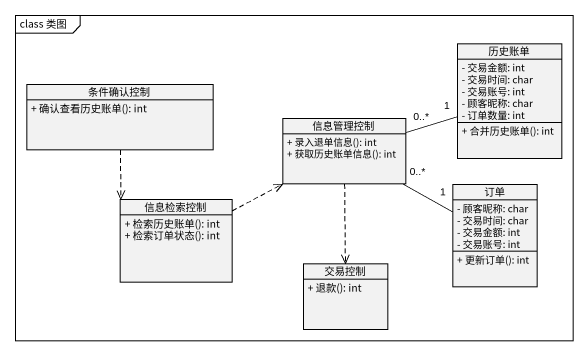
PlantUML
@startuml
mainframe class 类图
hide circle
hide empty members
skinparam classAttributeIconSize 0
class 历史账单 {
  - 交易金额: int
  - 交易时间: char
  - 交易账号: int
  - 顾客昵称: char
  - 订单数量: int
  + 合并历史账单(): int
}
class 条件确认控制 {
  + 确认查看历史账单(): int
}
class 信息管理控制 {
  + 录入退单信息(): int
  + 获取历史账单信息(): int
}
class 信息检索控制 {
  + 检索历史账单(): int
  + 检索订单状态(): int
}
class 订单 {
  - 顾客昵称: char
  - 交易时间: char
  - 交易金额: int
  - 交易账号: int
  + 更新订单(): int
}
class 交易控制 {
  + 退款(): int
}
条件确认控制 ..> 信息检索控制
信息管理控制 "0..*" -right- "1" 历史账单
信息管理控制 "0..*" -right- "1" 订单
信息管理控制 ..> 交易控制
信息检索控制 .right.> 信息管理控制
@enduml
